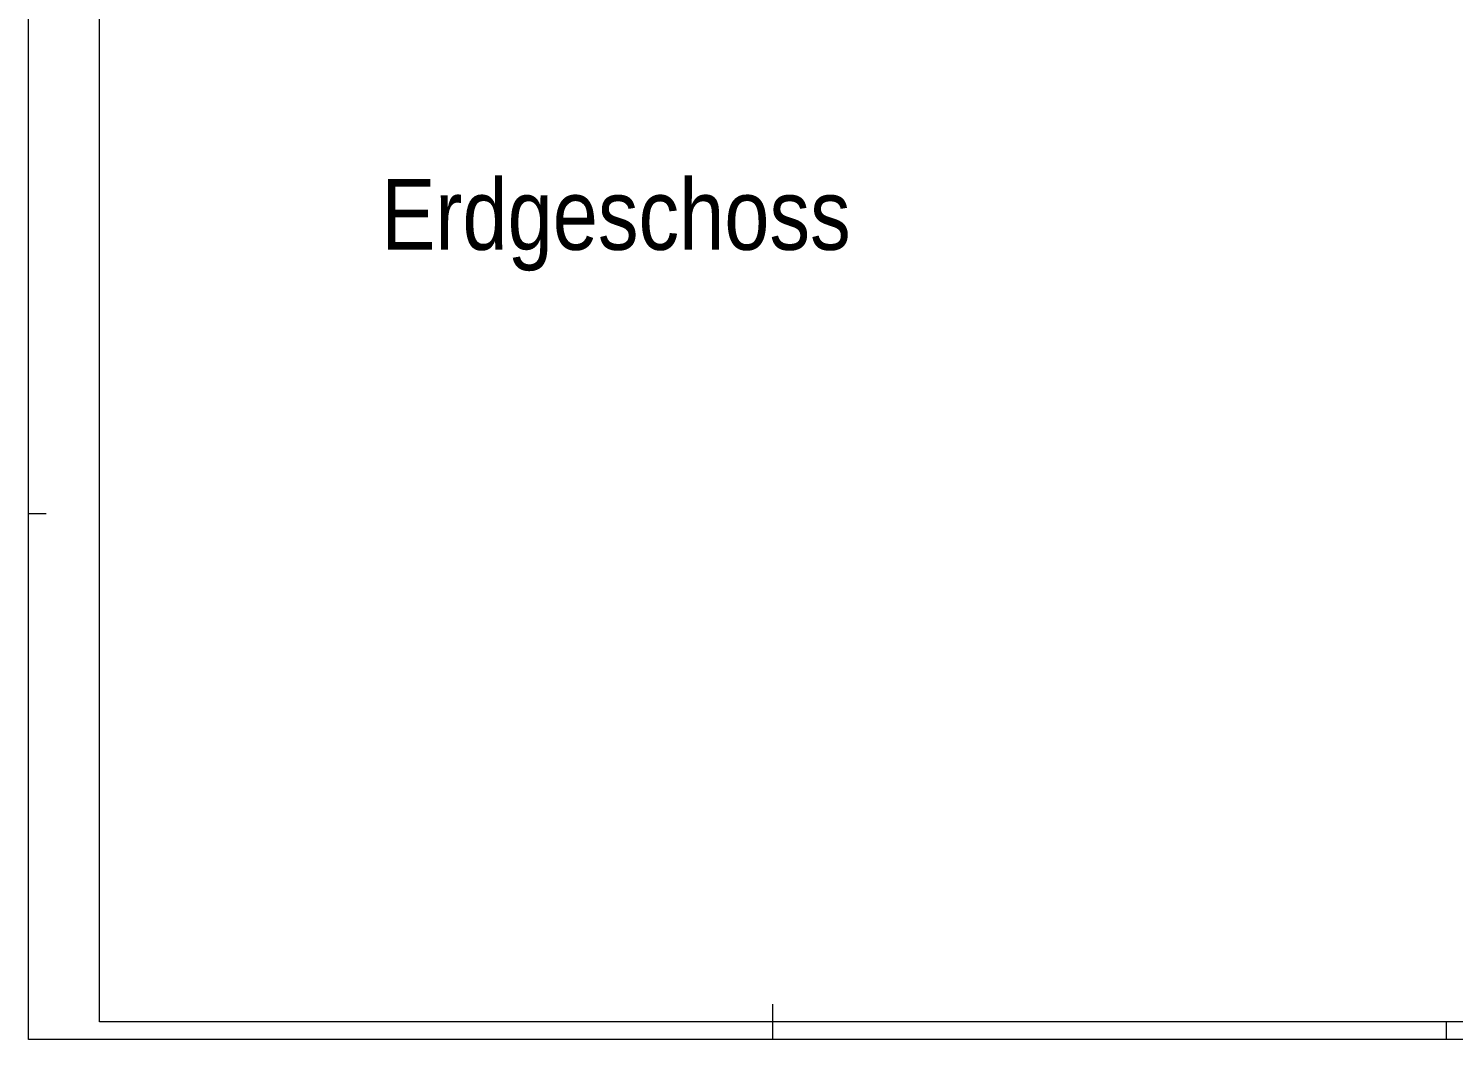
# Model space of a CAD drawing. Header units: millimetres. Extents: x 2027740 to 2136289, y -1533552 to -1491502.
# Drawn here: x 2050242 to 2070341, y -1533552 to -1519286 of the extents above; entities that cross this region are included whole.
import ezdxf

# ---------------------------------------------------------------- set-up
doc = ezdxf.new("R2010")
doc.units = ezdxf.units.MM
doc.header["$MEASUREMENT"] = 0
doc.linetypes.add('DGN Style 3', pattern=[5137.008267, 3669.291619, -1467.716648])
doc.layers.add('01_Grundriss', color=7, linetype='Continuous', lineweight=0)
doc.layers.add('99_Zeichenkopf', color=7, linetype='Continuous', lineweight=0)
doc.styles.add('Style-Arial Narrow', font='ARIALN.TTF')

# ---------------------------------------------------------------- blocks, each defined once
blk = doc.blocks.new('A0+1')
at = {"layer": '99_Zeichenkopf', "color": 252, "linetype": 'DGN Style 3', "lineweight": 0}
blk.add_line((-67250, 7175), (-67000, 7175), dxfattribs=at)
at = {"layer": '99_Zeichenkopf', "lineweight": 0}
for p, q in [((-56750, -250), (-56750, 250)), ((-47250, -250), (-47250, 0))]:
    blk.add_line(p, q, dxfattribs=at)
at = {"layer": '99_Zeichenkopf', "lineweight": 0, "flags": 128}
for points in [[(-67250, 41800), (250, 41800), (250, -250), (-67250, -250)], [(-66250, 41550), (0, 41550), (0, 0), (-66250, 0)]]:
    blk.add_lwpolyline(points, close=True, dxfattribs=at)

msp = doc.modelspace()

# ---------------------------------------------------------------- block references
at = {"layer": '99_Zeichenkopf', "color": 7, "linetype": 'Continuous', "lineweight": 13}
msp.add_blockref('A0+1', (2117491.5338, -1533302.3673), dxfattribs=at)

# ---------------------------------------------------------------- texts
at = {"layer": '01_Grundriss', "color": 7, "lineweight": 0, "style": 'Style-Arial Narrow'}
msp.add_text('Erdgeschoss', height=1000, dxfattribs=at).set_placement((2055216.6536, -1522408.8089))

doc.saveas('drawing.dxf')
